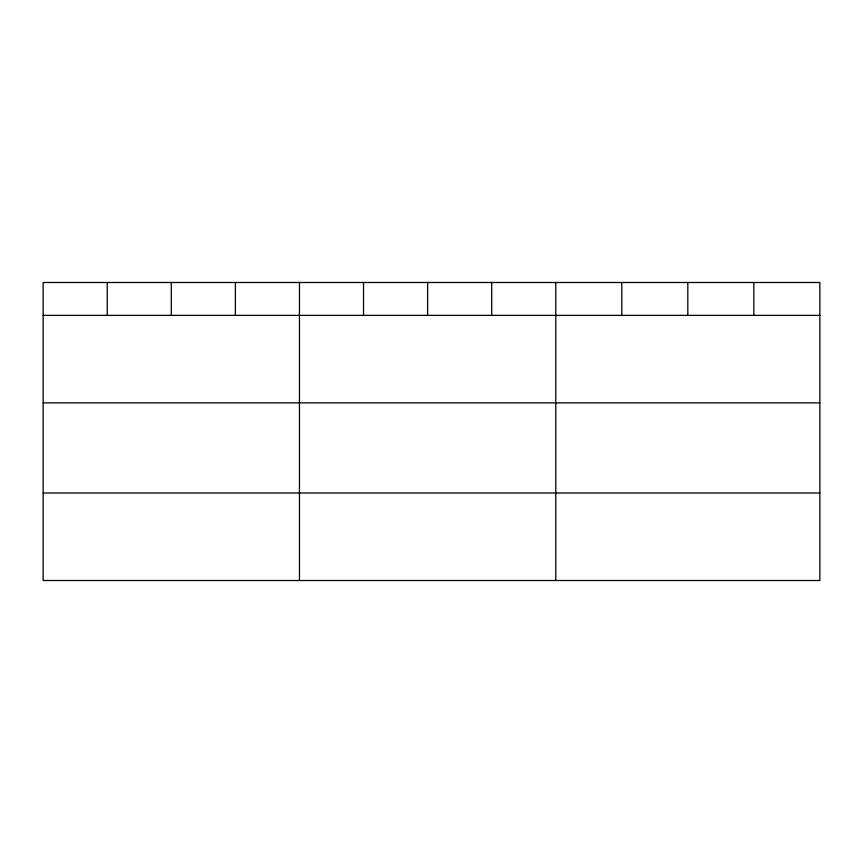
<?xml version="1.0" encoding="UTF-8"?>
<svg xmlns="http://www.w3.org/2000/svg" width="863" height="863" viewBox="0 0 863 863"><rect width="100%" height="100%" fill="white"/><g stroke="black" fill="none" stroke-linecap="round" stroke-linejoin="round"><path stroke-width="1.29" d="M819.85 315.373L819.85 580.508L43.15 580.508L43.15 282.492L819.85 282.492L819.85 315.373L43.15 315.373M43.15 402.87L819.85 402.87M43.15 493.01L819.85 493.01M753.831 282.492L753.831 315.373M687.811 282.492L687.811 315.373M621.792 282.492L621.792 315.373M555.772 282.492L555.772 580.508M491.694 282.492L491.694 315.373M427.617 282.492L427.617 315.373M363.539 282.492L363.539 315.373M299.461 282.492L299.461 580.508M235.383 282.492L235.383 315.373M171.306 282.492L171.306 315.373M107.228 282.492L107.228 315.373"/></g></svg>
